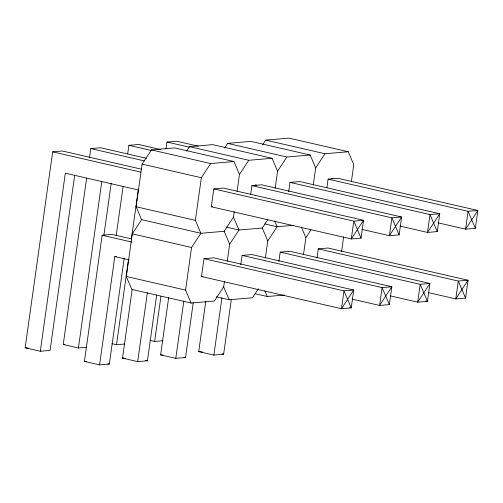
<?xml version="1.0" encoding="UTF-8"?>
<svg xmlns="http://www.w3.org/2000/svg" width="503" height="503" viewBox="0 0 503 503"><rect width="100%" height="100%" fill="white"/><g stroke="black" fill="none" stroke-linecap="round" stroke-linejoin="round"><path stroke-width="0.75" d="M74.658 175.459L50.067 350.415L40.315 351.251L25.15 347.762L52.683 151.849L62.435 151.013L141.312 169.159M40.315 351.251L65.34 173.189L138.338 189.977M86.629 178.125L63.246 344.498L78.418 347.988L86.667 347.277M89.471 157.917L90.785 148.586L100.531 147.75L146.48 158.319M78.418 347.988L101.801 181.583M124.228 258.052L109.333 364.053L99.581 364.882L84.416 361.399L102.147 235.228L111.899 234.392L131.667 238.944M103.901 235.178L111.226 183.079M116.212 235.498L123.097 186.525M127.68 153.868L128.887 145.317L138.633 144.48L160.841 149.592M99.581 364.882L114.803 256.568L116.306 256.436M111.968 343.675L116.52 344.718L128.542 259.183M131.377 238.969L138.262 189.983M224.432 281.422L223.672 286.848L214.36 301.039L191.071 303.039L131.805 289.401L126.303 276.48L132.295 233.851L141.607 219.654L136.106 206.733L142.097 164.104L151.409 149.913L174.698 147.913L233.964 161.545L239.466 174.466L237.07 191.524M132.195 289.244L122.518 358.13L137.684 361.619L147.429 360.783L156.672 295.016M166.003 149.051L166.983 142.053L176.735 141.217L198.176 146.147M137.684 361.619L147.36 292.759M150.064 340.405L154.616 341.455L160.954 296.355M193.253 302.586L185.532 357.514L175.786 358.35L160.62 354.867L168.668 297.587M175.786 358.35L183.834 301.096M191.071 303.039L185.569 290.112L191.561 247.482L200.873 233.291L224.162 231.292L233.474 217.101L234.235 211.675M141.607 219.654L200.873 233.291L195.371 220.364L201.363 177.735L210.675 163.544L233.964 161.545M201.489 276.505L203.998 258.661L213.75 257.825L353.747 290.024L351.239 307.874L341.487 308.71L201.489 276.505L202.992 276.38M211.291 206.758L213.8 188.914L223.552 188.078L363.55 220.283L361.041 238.126L351.289 238.963L211.291 206.758L212.794 206.632M205.79 301.284L198.716 351.597L213.882 355.087L223.634 354.25L231.355 299.316M213.882 355.087L221.93 297.833M227.268 261.264L229.664 244.213L238.975 230.022L262.264 228.029L267.766 219.641M240.786 264.704L242.094 255.392L251.846 254.556L391.85 286.76L389.341 304.604L379.589 305.44L352.05 299.109M250.701 194.183L251.896 185.645L261.648 184.808L401.645 217.013L399.143 234.863L389.391 235.7L361.852 229.362M265.37 258.001L267.766 240.95L277.078 226.759L293.381 225.357M275.172 188.254L277.568 171.202L286.88 157.011L310.169 155.012L315.67 167.933L313.268 184.991M278.888 261.434L280.202 252.129L289.948 251.293L429.952 283.491L427.443 301.341L417.691 302.177L390.152 295.839M288.691 191.693L290.005 182.382L299.75 181.545L439.754 213.75L437.245 231.594L427.493 232.43L399.954 226.092M303.466 254.732L305.868 237.68L310.942 229.94M316.991 258.171L318.298 248.859L328.05 248.023L468.048 280.228L465.539 298.072L455.787 298.908L428.248 292.576M326.9 187.65L328.101 179.112L337.853 178.276L477.85 210.48L475.341 228.331L465.589 229.167L438.05 222.829M341.568 251.469L343.637 236.743M351.371 181.721L353.766 164.67L348.265 151.749L288.999 138.118L265.71 140.111L262.748 144.625M186.55 151.158L189.512 146.643L212.8 144.65L272.066 158.282L277.568 171.202M224.652 147.895L227.614 143.38L250.903 141.381L310.169 155.012M239.466 174.466L248.778 160.275L272.066 158.282M315.67 167.933L324.976 153.742L348.265 151.749M258.385 288.741L252.462 297.776L229.173 299.769L216.252 296.795M255.115 293.708L267.275 296.506L284.352 295.041M64.749 344.366L63.246 344.498L64.805 344.662M116.52 344.718L124.769 344.014M154.616 341.455L162.865 340.745M124.015 358.004L122.518 358.13L125.631 358.463M200.219 351.471L198.716 351.597L202.608 352.012M222.075 354.087L223.634 354.25L222.119 353.905M160.62 354.867L162.953 355.112M183.979 357.35L185.532 357.514M25.15 347.762L28.262 348.095M145.876 360.62L147.429 360.783L145.914 360.437M84.416 361.399L86.755 361.644M107.774 363.883L109.333 364.053M265.71 140.111L324.976 153.742M227.614 143.38L286.88 157.011M331.458 178.345L332.973 178.697M189.512 146.643L248.778 160.275M166.983 142.053L189.191 147.159M328.101 179.112L468.098 211.317L477.85 210.48L465.589 229.167L468.098 211.317L475.341 228.331M151.409 149.913L210.675 163.544M128.887 145.317L151.856 150.604M290.005 182.382L430.002 214.586L439.754 213.75L427.493 232.43L430.002 214.586L437.245 231.594M255.254 184.878L256.775 185.23M90.785 148.586L144.386 160.916M251.896 185.645L391.9 217.849L401.645 217.013L389.391 235.7L391.9 217.849L399.143 234.863M142.097 164.104L201.363 177.735M52.683 151.849L140.752 172.108M213.8 188.914L353.798 221.119L363.55 220.283L351.289 238.963L353.798 221.119L361.041 238.126M264.918 223.961L277.078 226.759L274.632 221.012M226.054 227.054L238.975 230.022L233.474 217.101M136.106 206.733L195.371 220.364M318.298 248.859L458.296 281.064L468.048 280.228L455.787 298.908L458.296 281.064L465.539 298.072M280.202 252.129L420.2 284.327L429.952 283.491L417.691 302.177L420.2 284.327L427.443 301.341L425.909 300.989M242.094 255.392L382.098 287.597L391.85 286.76L379.589 305.44L382.098 287.597L389.341 304.604M132.295 233.851L191.561 247.482M102.147 235.228L131.805 242.05M203.998 258.661L343.995 290.86L353.747 290.024L341.487 308.71L343.995 290.86L351.239 307.874L349.711 307.522M114.803 256.568L129.277 259.894M126.303 276.48L185.569 290.112M301.284 226.916L305.868 237.68M262.264 228.029L267.766 240.95M264.829 290.759L267.275 296.506M224.162 231.292L229.664 244.213M223.672 286.848L229.173 299.769"/></g></svg>
